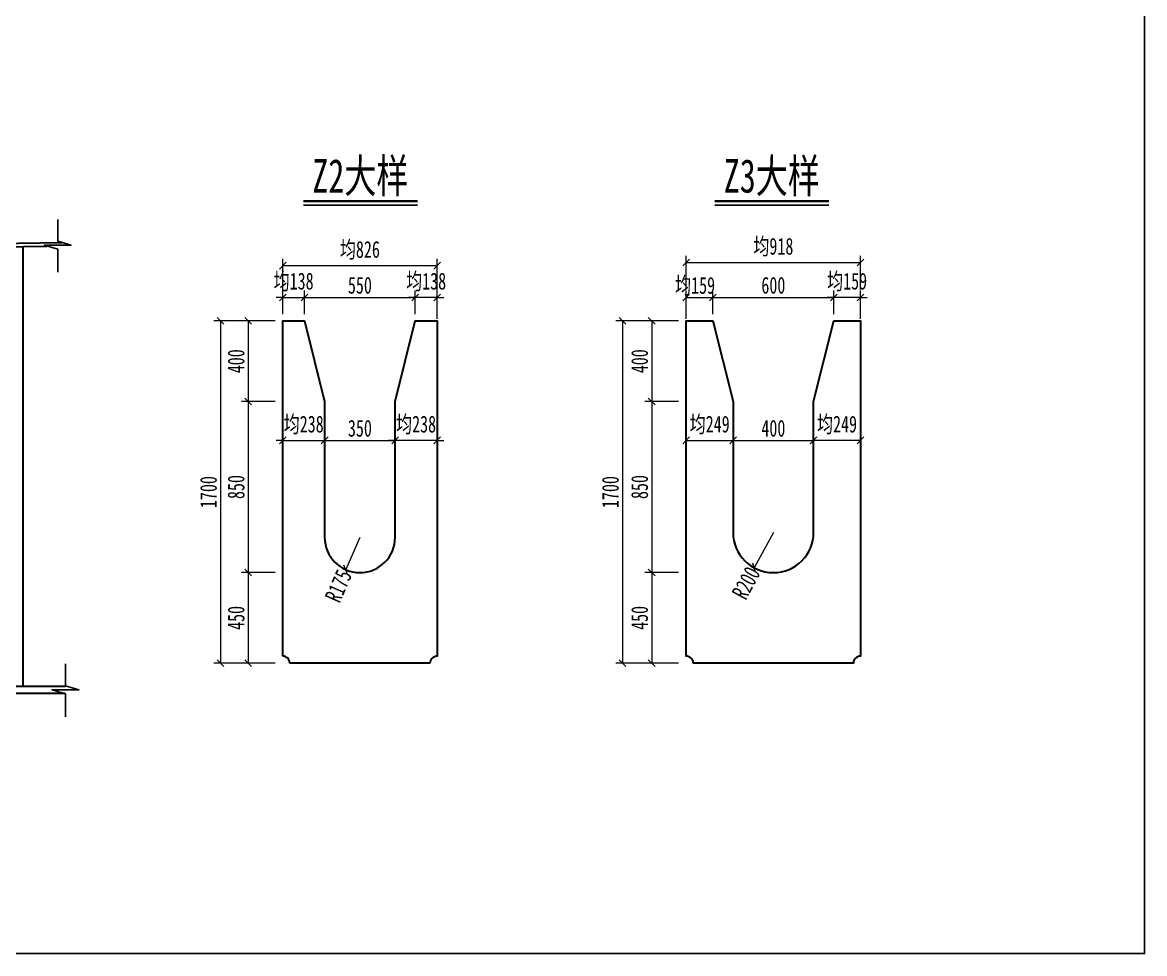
# Model space of a CAD drawing. Header units: millimetres. Extents: x -89049 to 410567, y -307459 to -100425.
# Drawn here: x 141453 to 147025, y -136193 to -131568 of the extents above; entities that cross this region are included whole.
import ezdxf
from ezdxf.enums import TextEntityAlignment as Align

# ---------------------------------------------------------------- set-up
doc = ezdxf.new("R2010")
doc.units = ezdxf.units.MM
doc.layers.get('Defpoints').update_dxf_attribs({"color": 8})
for name, color, linetype, lineweight in [('标注线及字体', 2, 'Continuous', 15), ('桥 构造粗实', 1, 'Continuous', 30), ('细实线', 4, 'Continuous', 15)]:
    doc.layers.add(name, color=color, linetype=linetype, lineweight=lineweight)
doc.styles.add('111', font='', dxfattribs={"width": 0.7})
doc.styles.get('111').set_extended_font_data('仿宋_GB2312')
doc.dimstyles.new('200', dxfattribs={"dimscale": 0, "dimtxt": 2.5, "dimasz": 1, "dimexe": 1, "dimexo": 1, "dimgap": 0.6, "dimtad": 1, "dimdec": 0, "dimdsep": 46, "dimtxsty": '111', "dimblk": 'OBLIQUE', "dimcen": 0, "dimclrd": 4, "dimclre": 4, "dimclrt": 4, "dimadec": 1, "dimazin": 2, "dimtfac": 1, "dimtdec": 0, "dimtix": 1, "dimtmove": 2, "dimatfit": 3, "dimfxl": 4, "dimfxlon": 1, "dimtolj": 1, "dimlwd": -1, "dimlwe": -1, "dimarcsym": 0})

# ---------------------------------------------------------------- blocks, each defined once
blk = doc.blocks.new('_Oblique')
at = {"color": 0, "linetype": 'ByBlock', "lineweight": -2}
blk.add_line((-0.5, -0.5), (0.5, 0.5), dxfattribs=at)
blk = doc.blocks.new('*D1183')
at = {"layer": 'Defpoints', "color": 0, "transparency": 16777216}
for p in [(144749.2, -133051.1), (144432.5, -134751.1), (144749.2, -134751.1)]:
    blk.add_point(p, dxfattribs=at)
at = {"layer": '细实线', "color": 4, "transparency": 16777216}
for p, q in [((144565.8, -133051.1), (144399.1, -133051.1)), ((144432.5, -133051.1), (144432.5, -134751.1)), ((144565.8, -134751.1), (144399.1, -134751.1))]:
    blk.add_line(p, q, dxfattribs=at)
at = {"layer": '细实线', "color": 4, "transparency": 16777216, "xscale": 33.33333333333333, "yscale": 33.33333333333333, "zscale": 33.33333333333333}
for p, rotation in [((144432.5, -133051.1), 90), ((144432.5, -134751.1), 270)]:
    blk.add_blockref('_Oblique', p, dxfattribs=dict(at, rotation=rotation))
at = {"layer": '细实线', "color": 4, "transparency": 16777216, "insert": (144372.8, -133901.1), "char_height": 83.33, "attachment_point": 5, "rotation": 90, "style": '111'}
blk.add_mtext('\\A1;1700', dxfattribs=at)
blk = doc.blocks.new('*D1184')
at = {"layer": 'Defpoints', "color": 0, "transparency": 16777216}
for p in [(144881.7, -133051.1), (144577.5, -133451.1), (144981.7, -133451.1)]:
    blk.add_point(p, dxfattribs=at)
at = {"layer": '细实线', "color": 4, "transparency": 16777216}
for p, q in [((144710.8, -133051.1), (144544.2, -133051.1)), ((144577.5, -133051.1), (144577.5, -133451.1)), ((144710.8, -133451.1), (144544.2, -133451.1))]:
    blk.add_line(p, q, dxfattribs=at)
at = {"layer": '细实线', "color": 4, "transparency": 16777216, "xscale": 33.33333333333333, "yscale": 33.33333333333333, "zscale": 33.33333333333333}
for p, rotation in [((144577.5, -133051.1), 90), ((144577.5, -133451.1), 270)]:
    blk.add_blockref('_Oblique', p, dxfattribs=dict(at, rotation=rotation))
at = {"layer": '细实线', "color": 4, "transparency": 16777216, "insert": (144517.9, -133251.1), "char_height": 83.33, "attachment_point": 5, "rotation": 90, "style": '111'}
blk.add_mtext('\\A1;400', dxfattribs=at)
blk = doc.blocks.new('*D1185')
at = {"layer": 'Defpoints', "color": 0, "transparency": 16777216}
for p in [(144981.7, -133451.1), (144577.5, -134301.1), (145181.7, -134301.1)]:
    blk.add_point(p, dxfattribs=at)
at = {"layer": '细实线', "color": 4, "transparency": 16777216}
for p, q in [((144710.8, -133451.1), (144544.2, -133451.1)), ((144577.5, -133451.1), (144577.5, -134301.1)), ((144710.8, -134301.1), (144544.2, -134301.1))]:
    blk.add_line(p, q, dxfattribs=at)
at = {"layer": '细实线', "color": 4, "transparency": 16777216, "xscale": 33.33333333333333, "yscale": 33.33333333333333, "zscale": 33.33333333333333}
for p, rotation in [((144577.5, -133451.1), 90), ((144577.5, -134301.1), 270)]:
    blk.add_blockref('_Oblique', p, dxfattribs=dict(at, rotation=rotation))
at = {"layer": '细实线', "color": 4, "transparency": 16777216, "insert": (144517.9, -133876.1), "char_height": 83.33, "attachment_point": 5, "rotation": 90, "style": '111'}
blk.add_mtext('\\A1;850', dxfattribs=at)
blk = doc.blocks.new('*D1186')
at = {"layer": 'Defpoints', "color": 0, "transparency": 16777216}
for p in [(144981.7, -134301.1), (144577.5, -134751.1), (145087.6, -134751.1)]:
    blk.add_point(p, dxfattribs=at)
at = {"layer": '细实线', "color": 4, "transparency": 16777216}
for p, q in [((144710.8, -134301.1), (144544.2, -134301.1)), ((144577.5, -134301.1), (144577.5, -134751.1)), ((144710.8, -134751.1), (144544.2, -134751.1))]:
    blk.add_line(p, q, dxfattribs=at)
at = {"layer": '细实线', "color": 4, "transparency": 16777216, "xscale": 33.33333333333333, "yscale": 33.33333333333333, "zscale": 33.33333333333333}
for p, rotation in [((144577.5, -134301.1), 90), ((144577.5, -134751.1), 270)]:
    blk.add_blockref('_Oblique', p, dxfattribs=dict(at, rotation=rotation))
at = {"layer": '细实线', "color": 4, "transparency": 16777216, "insert": (144517.9, -134526.1), "char_height": 83.33, "attachment_point": 5, "rotation": 90, "style": '111'}
blk.add_mtext('\\A1;450', dxfattribs=at)
blk = doc.blocks.new('*D1187')
at = {"layer": 'Defpoints', "color": 0, "transparency": 16777216}
for p in [(145381.7, -133644.1), (144981.7, -133703.7), (145381.7, -133703.7)]:
    blk.add_point(p, dxfattribs=at)
at = {"layer": '细实线', "color": 4, "transparency": 16777216}
for p, q in [((144981.7, -133670.3), (144981.7, -133610.8)), ((145381.7, -133670.3), (145381.7, -133610.8)), ((144981.7, -133644.1), (145381.7, -133644.1))]:
    blk.add_line(p, q, dxfattribs=at)
at = {"layer": '细实线', "color": 4, "transparency": 16777216, "xscale": 33.33333333333333, "yscale": 33.33333333333333, "zscale": 33.33333333333333, "rotation": 180}
blk.add_blockref('_Oblique', (144981.7, -133644.1), dxfattribs=at)
at = {"layer": '细实线', "color": 4, "transparency": 16777216, "xscale": 33.33333333333333, "yscale": 33.33333333333333, "zscale": 33.33333333333333}
blk.add_blockref('_Oblique', (145381.7, -133644.1), dxfattribs=at)
at = {"layer": '细实线', "color": 4, "transparency": 16777216, "insert": (145181.7, -133584.5), "char_height": 83.33, "attachment_point": 5, "style": '111'}
blk.add_mtext('\\A1;400', dxfattribs=at)
blk = doc.blocks.new('*D1188')
at = {"layer": 'Defpoints', "color": 0, "transparency": 16777216}
for p in [(144981.7, -133644.1), (144749.2, -133784.1), (144981.7, -133784.1)]:
    blk.add_point(p, dxfattribs=at)
at = {"layer": '细实线', "color": 4, "transparency": 16777216}
for p, q in [((144749.2, -133750.7), (144749.2, -133610.8)), ((144981.7, -133750.7), (144981.7, -133610.8)), ((144749.2, -133644.1), (144981.7, -133644.1))]:
    blk.add_line(p, q, dxfattribs=at)
at = {"layer": '细实线', "color": 4, "transparency": 16777216, "xscale": 33.33333333333333, "yscale": 33.33333333333333, "zscale": 33.33333333333333, "rotation": 180}
blk.add_blockref('_Oblique', (144749.2, -133644.1), dxfattribs=at)
at = {"layer": '细实线', "color": 4, "transparency": 16777216, "xscale": 33.33333333333333, "yscale": 33.33333333333333, "zscale": 33.33333333333333}
blk.add_blockref('_Oblique', (144981.7, -133644.1), dxfattribs=at)
at = {"layer": '细实线', "color": 4, "transparency": 16777216, "insert": (144865.5, -133568), "char_height": 83.33, "attachment_point": 5, "style": '111'}
blk.add_mtext('\\A1;均249', dxfattribs=at)
blk = doc.blocks.new('*D1189')
at = {"layer": 'Defpoints', "color": 0, "transparency": 16777216}
for p in [(145181.7, -134101.1), (145087, -134277.2)]:
    blk.add_point(p, dxfattribs=at)
at = {"layer": '细实线', "color": 4, "transparency": 16777216}
for p in [(145181.7, -134101.1), (145087, -134277.2)]:
    blk.add_line(p, (145087, -134277.2), dxfattribs=at)
at = {"layer": '细实线', "color": 4, "transparency": 16777216, "xscale": 33.33333333333333, "yscale": 33.33333333333333, "zscale": 33.33333333333333, "rotation": 61.73862903357185}
blk.add_blockref('_Oblique', (145087, -134277.2), dxfattribs=at)
at = {"layer": '细实线', "color": 4, "transparency": 16777216, "insert": (145046.5, -134352.6), "char_height": 83.33, "attachment_point": 5, "rotation": 61.7386, "style": '111'}
blk.add_mtext('\\A1;R200', dxfattribs=at)
blk = doc.blocks.new('*D1190')
at = {"layer": 'Defpoints', "color": 0, "transparency": 16777216}
for p in [(145614.2, -132760.7), (144749.2, -133039.4), (145614.2, -133039.4)]:
    blk.add_point(p, dxfattribs=at)
at = {"layer": '细实线', "color": 4, "transparency": 16777216}
for p, q in [((144749.2, -132894), (144749.2, -132727.4)), ((144749.2, -132760.7), (145614.2, -132760.7)), ((145614.2, -132894), (145614.2, -132727.4))]:
    blk.add_line(p, q, dxfattribs=at)
at = {"layer": '细实线', "color": 4, "transparency": 16777216, "xscale": 33.33333333333333, "yscale": 33.33333333333333, "zscale": 33.33333333333333, "rotation": 180}
blk.add_blockref('_Oblique', (144749.2, -132760.7), dxfattribs=at)
at = {"layer": '细实线', "color": 4, "transparency": 16777216, "xscale": 33.33333333333333, "yscale": 33.33333333333333, "zscale": 33.33333333333333}
blk.add_blockref('_Oblique', (145614.2, -132760.7), dxfattribs=at)
at = {"layer": '细实线', "color": 4, "transparency": 16777216, "insert": (145181.7, -132684.6), "char_height": 83.33, "attachment_point": 5, "style": '111'}
blk.add_mtext('\\A1;均918', dxfattribs=at)
blk = doc.blocks.new('*D1191')
at = {"layer": 'Defpoints', "color": 0, "transparency": 16777216}
for p in [(145381.7, -133644.1), (145381.7, -133784.1), (145614.2, -133784.1)]:
    blk.add_point(p, dxfattribs=at)
at = {"layer": '细实线', "color": 4, "transparency": 16777216}
for p, q in [((145381.7, -133750.7), (145381.7, -133610.8)), ((145614.2, -133750.7), (145614.2, -133610.8)), ((145614.2, -133644.1), (145381.7, -133644.1))]:
    blk.add_line(p, q, dxfattribs=at)
at = {"layer": '细实线', "color": 4, "transparency": 16777216, "xscale": 33.33333333333333, "yscale": 33.33333333333333, "zscale": 33.33333333333333, "rotation": 180}
blk.add_blockref('_Oblique', (145381.7, -133644.1), dxfattribs=at)
at = {"layer": '细实线', "color": 4, "transparency": 16777216, "xscale": 33.33333333333333, "yscale": 33.33333333333333, "zscale": 33.33333333333333}
blk.add_blockref('_Oblique', (145614.2, -133644.1), dxfattribs=at)
at = {"layer": '细实线', "color": 4, "transparency": 16777216, "insert": (145497.9, -133568), "char_height": 83.33, "attachment_point": 5, "style": '111'}
blk.add_mtext('\\A1;均249', dxfattribs=at)
blk = doc.blocks.new('*D1192')
at = {"layer": 'Defpoints', "color": 0, "transparency": 16777216}
for p in [(144881.7, -132933.9), (144881.7, -133051.1), (144749.2, -133073.8)]:
    blk.add_point(p, dxfattribs=at)
at = {"layer": '细实线', "color": 4, "transparency": 16777216}
for p, q in [((144749.2, -133040.5), (144749.2, -132900.5)), ((144749.2, -132933.9), (144881.7, -132933.9)), ((144881.7, -133017.7), (144881.7, -132900.5))]:
    blk.add_line(p, q, dxfattribs=at)
at = {"layer": '细实线', "color": 4, "transparency": 16777216, "xscale": 33.33333333333333, "yscale": 33.33333333333333, "zscale": 33.33333333333333, "rotation": 180}
blk.add_blockref('_Oblique', (144749.2, -132933.9), dxfattribs=at)
at = {"layer": '细实线', "color": 4, "transparency": 16777216, "xscale": 33.33333333333333, "yscale": 33.33333333333333, "zscale": 33.33333333333333}
blk.add_blockref('_Oblique', (144881.7, -132933.9), dxfattribs=at)
at = {"layer": '细实线', "color": 4, "transparency": 16777216, "insert": (144793, -132879), "char_height": 83.33, "attachment_point": 5, "style": '111'}
blk.add_mtext('\\A1;均159', dxfattribs=at)
blk = doc.blocks.new('*D1193')
at = {"layer": 'Defpoints', "color": 0, "transparency": 16777216}
for p in [(145481.7, -132933.9), (145481.7, -133051.1), (145614.2, -133073.8)]:
    blk.add_point(p, dxfattribs=at)
at = {"layer": '细实线', "color": 4, "transparency": 16777216}
for p, q in [((145481.7, -132933.9), (145448.4, -132933.9)), ((145481.7, -133017.7), (145481.7, -132900.5)), ((145614.2, -132933.9), (145481.7, -132933.9)), ((145614.2, -133040.5), (145614.2, -132900.5)), ((145614.2, -132933.9), (145647.5, -132933.9))]:
    blk.add_line(p, q, dxfattribs=at)
at = {"layer": '细实线', "color": 4, "transparency": 16777216, "xscale": 33.33333333333333, "yscale": 33.33333333333333, "zscale": 33.33333333333333}
blk.add_blockref('_Oblique', (145481.7, -132933.9), dxfattribs=at)
at = {"layer": '细实线', "color": 4, "transparency": 16777216, "xscale": 33.33333333333333, "yscale": 33.33333333333333, "zscale": 33.33333333333333, "rotation": 180}
blk.add_blockref('_Oblique', (145614.2, -132933.9), dxfattribs=at)
at = {"layer": '细实线', "color": 4, "transparency": 16777216, "insert": (145547.9, -132857.8), "char_height": 83.33, "attachment_point": 5, "style": '111'}
blk.add_mtext('\\A1;均159', dxfattribs=at)
blk = doc.blocks.new('*D1194')
at = {"layer": 'Defpoints', "color": 0, "transparency": 16777216}
for p in [(145481.7, -132933.9), (144881.7, -133051.1), (145481.7, -133051.1)]:
    blk.add_point(p, dxfattribs=at)
at = {"layer": '细实线', "color": 4, "transparency": 16777216}
for p, q in [((144881.7, -133017.7), (144881.7, -132900.5)), ((144881.7, -132933.9), (145481.7, -132933.9)), ((145481.7, -133017.7), (145481.7, -132900.5))]:
    blk.add_line(p, q, dxfattribs=at)
at = {"layer": '细实线', "color": 4, "transparency": 16777216, "xscale": 33.33333333333333, "yscale": 33.33333333333333, "zscale": 33.33333333333333, "rotation": 180}
blk.add_blockref('_Oblique', (144881.7, -132933.9), dxfattribs=at)
at = {"layer": '细实线', "color": 4, "transparency": 16777216, "xscale": 33.33333333333333, "yscale": 33.33333333333333, "zscale": 33.33333333333333}
blk.add_blockref('_Oblique', (145481.7, -132933.9), dxfattribs=at)
at = {"layer": '细实线', "color": 4, "transparency": 16777216, "insert": (145181.7, -132874.2), "char_height": 83.33, "attachment_point": 5, "style": '111'}
blk.add_mtext('\\A1;600', dxfattribs=at)
blk = doc.blocks.new('*D1195')
at = {"layer": 'Defpoints', "color": 0, "transparency": 16777216}
for p in [(142745.5, -133051.1), (142436.8, -134751.1), (142745.5, -134751.1)]:
    blk.add_point(p, dxfattribs=at)
at = {"layer": '细实线', "color": 4, "transparency": 16777216}
for p, q in [((142570.1, -133051.1), (142403.4, -133051.1)), ((142436.8, -133051.1), (142436.8, -134751.1)), ((142570.1, -134751.1), (142403.4, -134751.1))]:
    blk.add_line(p, q, dxfattribs=at)
at = {"layer": '细实线', "color": 4, "transparency": 16777216, "xscale": 33.33333333333333, "yscale": 33.33333333333333, "zscale": 33.33333333333333}
for p, rotation in [((142436.8, -133051.1), 90), ((142436.8, -134751.1), 270)]:
    blk.add_blockref('_Oblique', p, dxfattribs=dict(at, rotation=rotation))
at = {"layer": '细实线', "color": 4, "transparency": 16777216, "insert": (142377.1, -133901.1), "char_height": 83.33, "attachment_point": 5, "rotation": 90, "style": '111'}
blk.add_mtext('\\A1;1700', dxfattribs=at)
blk = doc.blocks.new('*D1196')
at = {"layer": 'Defpoints', "color": 0, "transparency": 16777216}
for p in [(142877.9, -133051.1), (142573.7, -133451.1), (142953.6, -133451.1)]:
    blk.add_point(p, dxfattribs=at)
at = {"layer": '细实线', "color": 4, "transparency": 16777216}
for p, q in [((142707.1, -133051.1), (142540.4, -133051.1)), ((142573.7, -133051.1), (142573.7, -133451.1)), ((142707.1, -133451.1), (142540.4, -133451.1))]:
    blk.add_line(p, q, dxfattribs=at)
at = {"layer": '细实线', "color": 4, "transparency": 16777216, "xscale": 33.33333333333333, "yscale": 33.33333333333333, "zscale": 33.33333333333333}
for p, rotation in [((142573.7, -133051.1), 90), ((142573.7, -133451.1), 270)]:
    blk.add_blockref('_Oblique', p, dxfattribs=dict(at, rotation=rotation))
at = {"layer": '细实线', "color": 4, "transparency": 16777216, "insert": (142514.1, -133251.1), "char_height": 83.33, "attachment_point": 5, "rotation": 90, "style": '111'}
blk.add_mtext('\\A1;400', dxfattribs=at)
blk = doc.blocks.new('*D1197')
at = {"layer": 'Defpoints', "color": 0, "transparency": 16777216}
for p in [(142953.6, -133451.1), (142573.7, -134301.1), (143177.9, -134301.1)]:
    blk.add_point(p, dxfattribs=at)
at = {"layer": '细实线', "color": 4, "transparency": 16777216}
for p, q in [((142707.1, -133451.1), (142540.4, -133451.1)), ((142573.7, -133451.1), (142573.7, -134301.1)), ((142707.1, -134301.1), (142540.4, -134301.1))]:
    blk.add_line(p, q, dxfattribs=at)
at = {"layer": '细实线', "color": 4, "transparency": 16777216, "xscale": 33.33333333333333, "yscale": 33.33333333333333, "zscale": 33.33333333333333}
for p, rotation in [((142573.7, -133451.1), 90), ((142573.7, -134301.1), 270)]:
    blk.add_blockref('_Oblique', p, dxfattribs=dict(at, rotation=rotation))
at = {"layer": '细实线', "color": 4, "transparency": 16777216, "insert": (142514.1, -133876.1), "char_height": 83.33, "attachment_point": 5, "rotation": 90, "style": '111'}
blk.add_mtext('\\A1;850', dxfattribs=at)
blk = doc.blocks.new('*D1198')
at = {"layer": 'Defpoints', "color": 0, "transparency": 16777216}
for p in [(142977.9, -134301.1), (142573.7, -134751.1), (143083.8, -134751.1)]:
    blk.add_point(p, dxfattribs=at)
at = {"layer": '细实线', "color": 4, "transparency": 16777216}
for p, q in [((142707.1, -134301.1), (142540.4, -134301.1)), ((142573.7, -134301.1), (142573.7, -134751.1)), ((142707.1, -134751.1), (142540.4, -134751.1))]:
    blk.add_line(p, q, dxfattribs=at)
at = {"layer": '细实线', "color": 4, "transparency": 16777216, "xscale": 33.33333333333333, "yscale": 33.33333333333333, "zscale": 33.33333333333333}
for p, rotation in [((142573.7, -134301.1), 90), ((142573.7, -134751.1), 270)]:
    blk.add_blockref('_Oblique', p, dxfattribs=dict(at, rotation=rotation))
at = {"layer": '细实线', "color": 4, "transparency": 16777216, "insert": (142514.1, -134526.1), "char_height": 83.33, "attachment_point": 5, "rotation": 90, "style": '111'}
blk.add_mtext('\\A1;450', dxfattribs=at)
blk = doc.blocks.new('*D1199')
at = {"layer": 'Defpoints', "color": 0, "transparency": 16777216}
for p in [(142853.6, -132933.9), (142745.5, -133051.1), (142853.6, -133051.1)]:
    blk.add_point(p, dxfattribs=at)
at = {"layer": '细实线', "color": 4, "transparency": 16777216}
for p, q in [((142745.5, -132933.9), (142712.1, -132933.9)), ((142745.5, -133017.7), (142745.5, -132900.5)), ((142745.5, -132933.9), (142853.6, -132933.9)), ((142853.6, -133017.7), (142853.6, -132900.5)), ((142853.6, -132933.9), (142886.9, -132933.9))]:
    blk.add_line(p, q, dxfattribs=at)
at = {"layer": '细实线', "color": 4, "transparency": 16777216, "xscale": 33.33333333333333, "yscale": 33.33333333333333, "zscale": 33.33333333333333}
blk.add_blockref('_Oblique', (142745.5, -132933.9), dxfattribs=at)
at = {"layer": '细实线', "color": 4, "transparency": 16777216, "xscale": 33.33333333333333, "yscale": 33.33333333333333, "zscale": 33.33333333333333, "rotation": 180}
blk.add_blockref('_Oblique', (142853.6, -132933.9), dxfattribs=at)
at = {"layer": '细实线', "color": 4, "transparency": 16777216, "insert": (142799.5, -132857.8), "char_height": 83.33, "attachment_point": 5, "style": '111'}
blk.add_mtext('\\A1;均138', dxfattribs=at)
blk = doc.blocks.new('*D1200')
at = {"layer": 'Defpoints', "color": 0, "transparency": 16777216}
for p in [(143403.6, -132933.9), (142853.6, -133051.1), (143403.6, -133051.1)]:
    blk.add_point(p, dxfattribs=at)
at = {"layer": '细实线', "color": 4, "transparency": 16777216}
for p, q in [((142853.6, -133017.7), (142853.6, -132900.5)), ((142853.6, -132933.9), (143403.6, -132933.9)), ((143403.6, -133017.7), (143403.6, -132900.5))]:
    blk.add_line(p, q, dxfattribs=at)
at = {"layer": '细实线', "color": 4, "transparency": 16777216, "xscale": 33.33333333333333, "yscale": 33.33333333333333, "zscale": 33.33333333333333, "rotation": 180}
blk.add_blockref('_Oblique', (142853.6, -132933.9), dxfattribs=at)
at = {"layer": '细实线', "color": 4, "transparency": 16777216, "xscale": 33.33333333333333, "yscale": 33.33333333333333, "zscale": 33.33333333333333}
blk.add_blockref('_Oblique', (143403.6, -132933.9), dxfattribs=at)
at = {"layer": '细实线', "color": 4, "transparency": 16777216, "insert": (143128.6, -132874.2), "char_height": 83.33, "attachment_point": 5, "style": '111'}
blk.add_mtext('\\A1;550', dxfattribs=at)
blk = doc.blocks.new('*D1201')
at = {"layer": 'Defpoints', "color": 0, "transparency": 16777216}
for p in [(143511.7, -132776.4), (142745.5, -133051.1), (143511.7, -133039.4)]:
    blk.add_point(p, dxfattribs=at)
at = {"layer": '细实线', "color": 4, "transparency": 16777216}
for p, q in [((142745.5, -132909.7), (142745.5, -132743)), ((142745.5, -132776.4), (143511.7, -132776.4)), ((143511.7, -132909.7), (143511.7, -132743))]:
    blk.add_line(p, q, dxfattribs=at)
at = {"layer": '细实线', "color": 4, "transparency": 16777216, "xscale": 33.33333333333333, "yscale": 33.33333333333333, "zscale": 33.33333333333333, "rotation": 180}
blk.add_blockref('_Oblique', (142745.5, -132776.4), dxfattribs=at)
at = {"layer": '细实线', "color": 4, "transparency": 16777216, "xscale": 33.33333333333333, "yscale": 33.33333333333333, "zscale": 33.33333333333333}
blk.add_blockref('_Oblique', (143511.7, -132776.4), dxfattribs=at)
at = {"layer": '细实线', "color": 4, "transparency": 16777216, "insert": (143128.6, -132700.3), "char_height": 83.33, "attachment_point": 5, "style": '111'}
blk.add_mtext('\\A1;均826', dxfattribs=at)
blk = doc.blocks.new('*D1202')
at = {"layer": 'Defpoints', "color": 0, "transparency": 16777216}
for p in [(143403.6, -132933.9), (143403.6, -133051.1), (143511.7, -133073.8)]:
    blk.add_point(p, dxfattribs=at)
at = {"layer": '细实线', "color": 4, "transparency": 16777216}
for p, q in [((143403.6, -132933.9), (143370.2, -132933.9)), ((143403.6, -133017.7), (143403.6, -132900.5)), ((143511.7, -132933.9), (143403.6, -132933.9)), ((143511.7, -133040.5), (143511.7, -132900.5)), ((143511.7, -132933.9), (143545, -132933.9))]:
    blk.add_line(p, q, dxfattribs=at)
at = {"layer": '细实线', "color": 4, "transparency": 16777216, "xscale": 33.33333333333333, "yscale": 33.33333333333333, "zscale": 33.33333333333333}
blk.add_blockref('_Oblique', (143403.6, -132933.9), dxfattribs=at)
at = {"layer": '细实线', "color": 4, "transparency": 16777216, "xscale": 33.33333333333333, "yscale": 33.33333333333333, "zscale": 33.33333333333333, "rotation": 180}
blk.add_blockref('_Oblique', (143511.7, -132933.9), dxfattribs=at)
at = {"layer": '细实线', "color": 4, "transparency": 16777216, "insert": (143457.6, -132857.8), "char_height": 83.33, "attachment_point": 5, "style": '111'}
blk.add_mtext('\\A1;均138', dxfattribs=at)
blk = doc.blocks.new('*D1203')
at = {"layer": 'Defpoints', "color": 0, "transparency": 16777216}
for p in [(143303.6, -133644.1), (142953.6, -133784.1), (143303.6, -133784.1)]:
    blk.add_point(p, dxfattribs=at)
at = {"layer": '细实线', "color": 4, "transparency": 16777216}
for p, q in [((142953.6, -133750.7), (142953.6, -133610.8)), ((143303.6, -133750.7), (143303.6, -133610.8)), ((142953.6, -133644.1), (143303.6, -133644.1))]:
    blk.add_line(p, q, dxfattribs=at)
at = {"layer": '细实线', "color": 4, "transparency": 16777216, "xscale": 33.33333333333333, "yscale": 33.33333333333333, "zscale": 33.33333333333333, "rotation": 180}
blk.add_blockref('_Oblique', (142953.6, -133644.1), dxfattribs=at)
at = {"layer": '细实线', "color": 4, "transparency": 16777216, "xscale": 33.33333333333333, "yscale": 33.33333333333333, "zscale": 33.33333333333333}
blk.add_blockref('_Oblique', (143303.6, -133644.1), dxfattribs=at)
at = {"layer": '细实线', "color": 4, "transparency": 16777216, "insert": (143128.6, -133584.5), "char_height": 83.33, "attachment_point": 5, "style": '111'}
blk.add_mtext('\\A1;350', dxfattribs=at)
blk = doc.blocks.new('*D1204')
at = {"layer": 'Defpoints', "color": 0, "transparency": 16777216}
for p in [(142953.6, -133644.1), (142745.5, -133784.1), (142953.6, -133784.1)]:
    blk.add_point(p, dxfattribs=at)
at = {"layer": '细实线', "color": 4, "transparency": 16777216}
for p, q in [((142745.5, -133750.7), (142745.5, -133610.8)), ((142953.6, -133750.7), (142953.6, -133610.8)), ((142745.5, -133644.1), (142712.1, -133644.1)), ((142745.5, -133644.1), (142953.6, -133644.1)), ((142953.6, -133644.1), (142986.9, -133644.1))]:
    blk.add_line(p, q, dxfattribs=at)
at = {"layer": '细实线', "color": 4, "transparency": 16777216, "xscale": 33.33333333333333, "yscale": 33.33333333333333, "zscale": 33.33333333333333}
blk.add_blockref('_Oblique', (142745.5, -133644.1), dxfattribs=at)
at = {"layer": '细实线', "color": 4, "transparency": 16777216, "xscale": 33.33333333333333, "yscale": 33.33333333333333, "zscale": 33.33333333333333, "rotation": 180}
blk.add_blockref('_Oblique', (142953.6, -133644.1), dxfattribs=at)
at = {"layer": '细实线', "color": 4, "transparency": 16777216, "insert": (142849.5, -133568), "char_height": 83.33, "attachment_point": 5, "style": '111'}
blk.add_mtext('\\A1;均238', dxfattribs=at)
blk = doc.blocks.new('*D1205')
at = {"layer": 'Defpoints', "color": 0, "transparency": 16777216}
for p in [(143303.6, -133644.1), (143303.6, -133784.1), (143511.7, -133784.1)]:
    blk.add_point(p, dxfattribs=at)
at = {"layer": '细实线', "color": 4, "transparency": 16777216}
for p, q in [((143303.6, -133750.7), (143303.6, -133610.8)), ((143511.7, -133750.7), (143511.7, -133610.8)), ((143303.6, -133644.1), (143270.2, -133644.1)), ((143511.7, -133644.1), (143303.6, -133644.1)), ((143511.7, -133644.1), (143545, -133644.1))]:
    blk.add_line(p, q, dxfattribs=at)
at = {"layer": '细实线', "color": 4, "transparency": 16777216, "xscale": 33.33333333333333, "yscale": 33.33333333333333, "zscale": 33.33333333333333}
blk.add_blockref('_Oblique', (143303.6, -133644.1), dxfattribs=at)
at = {"layer": '细实线', "color": 4, "transparency": 16777216, "xscale": 33.33333333333333, "yscale": 33.33333333333333, "zscale": 33.33333333333333, "rotation": 180}
blk.add_blockref('_Oblique', (143511.7, -133644.1), dxfattribs=at)
at = {"layer": '细实线', "color": 4, "transparency": 16777216, "insert": (143407.6, -133568), "char_height": 83.33, "attachment_point": 5, "style": '111'}
blk.add_mtext('\\A1;均238', dxfattribs=at)
blk = doc.blocks.new('*D1206')
at = {"layer": 'Defpoints', "color": 0, "transparency": 16777216}
for p in [(143128.6, -134126.1), (143058.1, -134286.2)]:
    blk.add_point(p, dxfattribs=at)
at = {"layer": '细实线', "color": 4, "transparency": 16777216}
for p in [(143128.6, -134126.1), (143058.1, -134286.2)]:
    blk.add_line(p, (143058.1, -134286.2), dxfattribs=at)
at = {"layer": '细实线', "color": 4, "transparency": 16777216, "xscale": 33.33333333333333, "yscale": 33.33333333333333, "zscale": 33.33333333333333, "rotation": 66.24697675539535}
blk.add_blockref('_Oblique', (143058.1, -134286.2), dxfattribs=at)
at = {"layer": '细实线', "color": 4, "transparency": 16777216, "insert": (143022.4, -134367.4), "char_height": 83.33, "attachment_point": 5, "rotation": 66.247, "style": '111'}
blk.add_mtext('\\A1;R175', dxfattribs=at)

msp = doc.modelspace()

# ---------------------------------------------------------------- linework, layer by layer
at = {"color": 4}
for p, q in [((142847.8, -132475.7), (143414.8, -132475.7)), ((144890.7, -132475.9), (145457.8, -132475.9))]:
    msp.add_line(p, q, dxfattribs=at)
at = {"color": 6, "const_width": 12}
for points in [[(142847.8, -132455.7), (143414.8, -132455.7)], [(144890.7, -132455.9), (145457.8, -132455.9)]]:
    msp.add_lwpolyline(points, dxfattribs=at)
at = {"color": 4}
msp.add_lwpolyline([(141628.1, -132809.2), (141628.1, -132695.2), (141561.4, -132675.2), (141694.8, -132675.2), (141628.1, -132655.2), (141628.1, -132628.6), (141628.1, -132546.5)], dxfattribs=at)
at = {"color": 4, "elevation": 0}
msp.add_lwpolyline([(141666.6, -135017.2), (141666.6, -134903.2), (141599.9, -134883.2), (141733.3, -134883.2), (141666.6, -134863.2), (141666.6, -134836.5), (141666.6, -134754.5)], dxfattribs=at)
at = {"layer": 'Defpoints'}
msp.add_lwpolyline([(134191.6, -127671.3), (147024.9, -127671.3), (147024.9, -136193.4), (134191.6, -136193.4)], close=True, dxfattribs=at)
at = {"layer": '桥 构造粗实'}
for p, q in [((141454.6, -132681.3), (141454.6, -134866.4)), ((141666.6, -134866.4), (138750.9, -134866.4)), ((141663.9, -134902.4), (138737.6, -134902.4))]:
    msp.add_line(p, q, dxfattribs=at)
for points in [[(138741.1, -132665.3), (140996.5, -132687.9), (141574.7, -132679.2)], [(138823.8, -132650.1), (140996.5, -132671.9), (141650.9, -132662.1)]]:
    msp.add_lwpolyline(points, dxfattribs=at)
at = {"layer": '桥 构造粗实', "elevation": 0}
for points in [[(142745.5, -134716.1), (142745.5, -133051.1), (142853.6, -133051.1), (142953.6, -133451.1), (142953.6, -134126.1, 1), (143303.6, -134126.1), (143303.6, -133451.1), (143403.6, -133051.1), (143511.7, -133051.1), (143511.7, -134716.1, 0.414214), (143476.7, -134751.1), (142780.5, -134751.1, 0.414214)], [(144784.2, -134751.1, 0.414214), (144749.2, -134716.1), (144749.2, -133051.1), (144881.7, -133051.1), (144981.7, -133451.1), (144981.7, -134101.1, 1), (145381.7, -134101.1), (145381.7, -133451.1), (145481.7, -133051.1), (145614.2, -133051.1), (145614.2, -134716.1, 0.414214), (145579.2, -134751.1)]]:
    msp.add_lwpolyline(points, format="xyb", close=True, dxfattribs=at)

# ---------------------------------------------------------------- texts
at = {"layer": '标注线及字体', "style": '111', "width": 0.7}
for s, p in [('Z2大样', (143131, -132326.6)), ('Z3大样', (145174, -132326.9))]:
    msp.add_text(s, height=166.67, dxfattribs=at).set_placement(p, align=Align.MIDDLE)

# ---------------------------------------------------------------- dimensions: what is measured, and where the dimension line sits
at = {"layer": '细实线'}
for base, p1, p2, text, override, picture, middle in [((143511.7, -132776.4), (142745.5, -133051.1), (143511.7, -133039.4), '均826', {"dimscale": 33.333333, "dimtxsty": '111', "dimblk": 'Oblique'}, '*D1201', (143128.6, -132700.3)), ((145614.2, -132760.7), (144749.2, -133039.4), (145614.2, -133039.4), '均918', {"dimscale": 33.333333, "dimtxsty": '111', "dimblk": 'Oblique'}, '*D1190', (145181.7, -132684.6)), ((142853.6, -132933.9), (142745.5, -133051.1), (142853.6, -133051.1), '均138', {"dimscale": 33.333333, "dimtxsty": '111', "dimblk": 'Oblique'}, '*D1199', (142799.5, -132857.8)), ((142953.6, -133644.1), (142745.5, -133784.1), (142953.6, -133784.1), '均238', {"dimscale": 33.333333, "dimtxsty": '111', "dimblk": 'Oblique'}, '*D1204', (142849.5, -133568)), ((144981.7, -133644.1), (144749.2, -133784.1), (144981.7, -133784.1), '均249', {"dimscale": 33.333333, "dimblk": 'Oblique'}, '*D1188', (144865.5, -133568))]:
    dim = msp.add_linear_dim(base=base, p1=p1, p2=p2, text=text, dimstyle='200', override=override, dxfattribs=at)
    dim.commit()
    dim.dimension.update_dxf_attribs({"geometry": picture, "text_midpoint": middle})
for base, p1, p2, picture, middle in [((143403.6, -132933.9), (142853.6, -133051.1), (143403.6, -133051.1), '*D1200', (143128.6, -132874.2)), ((145481.7, -132933.9), (144881.7, -133051.1), (145481.7, -133051.1), '*D1194', (145181.7, -132874.2)), ((143303.6, -133644.1), (142953.6, -133784.1), (143303.6, -133784.1), '*D1203', (143128.6, -133584.5)), ((145381.7, -133644.1), (144981.7, -133703.7), (145381.7, -133703.7), '*D1187', (145181.7, -133584.5))]:
    dim = msp.add_linear_dim(base=base, p1=p1, p2=p2, dimstyle='200', override={"dimscale": 33.333333, "dimblk": 'Oblique'}, dxfattribs=at)
    dim.commit()
    dim.dimension.update_dxf_attribs({"geometry": picture, "text_midpoint": middle})
for base, p1, p2, text, override, picture, middle in [((143403.6, -132933.9), (143511.7, -133073.8), (143403.6, -133051.1), '均138', {"dimscale": 33.333333, "dimtxsty": '111', "dimblk": 'Oblique'}, '*D1202', (143457.6, -132857.8)), ((145481.7, -132933.9), (145614.2, -133073.8), (145481.7, -133051.1), '均159', {"dimscale": 33.333333, "dimtxsty": '111', "dimblk": 'Oblique'}, '*D1193', (145547.9, -132857.8)), ((143303.6, -133644.1), (143511.7, -133784.1), (143303.6, -133784.1), '均238', {"dimscale": 33.333333, "dimtxsty": '111', "dimblk": 'Oblique'}, '*D1205', (143407.6, -133568)), ((145381.7, -133644.1), (145614.2, -133784.1), (145381.7, -133784.1), '均249', {"dimscale": 33.333333, "dimblk": 'Oblique'}, '*D1191', (145497.9, -133568))]:
    dim = msp.add_linear_dim(base=base, p1=p1, p2=p2, angle=180, text=text, dimstyle='200', override=override, dxfattribs=at)
    dim.commit()
    dim.dimension.update_dxf_attribs({"geometry": picture, "text_midpoint": middle})
dim = msp.add_linear_dim(base=(144881.7, -132933.9), p1=(144749.2, -133073.8), p2=(144881.7, -133051.1), text='均159', dimstyle='200', override={"dimscale": 33.333333, "dimtxsty": '111', "dimblk": 'Oblique'}, dxfattribs=at)
dim.commit()
dim.dimension.update_dxf_attribs({"geometry": '*D1192', "text_midpoint": (144793, -132879), "dimtype": 160})
for base, p1, p2, picture, middle in [((142436.8, -134751.1), (142745.5, -133051.1), (142745.5, -134751.1), '*D1195', (142377.1, -133901.1)), ((142573.7, -133451.1), (142877.9, -133051.1), (142953.6, -133451.1), '*D1196', (142514.1, -133251.1)), ((144432.5, -134751.1), (144749.2, -133051.1), (144749.2, -134751.1), '*D1183', (144372.8, -133901.1)), ((144577.5, -133451.1), (144881.7, -133051.1), (144981.7, -133451.1), '*D1184', (144517.9, -133251.1)), ((142573.7, -134301.1), (142953.6, -133451.1), (143177.9, -134301.1), '*D1197', (142514.1, -133876.1)), ((144577.5, -134301.1), (144981.7, -133451.1), (145181.7, -134301.1), '*D1185', (144517.9, -133876.1)), ((142573.7, -134751.1), (142977.9, -134301.1), (143083.8, -134751.1), '*D1198', (142514.1, -134526.1)), ((144577.5, -134751.1), (144981.7, -134301.1), (145087.6, -134751.1), '*D1186', (144517.9, -134526.1))]:
    dim = msp.add_linear_dim(base=base, p1=p1, p2=p2, angle=90, dimstyle='200', override={"dimscale": 33.333333, "dimblk": 'Oblique'}, dxfattribs=at)
    dim.commit()
    dim.dimension.update_dxf_attribs({"geometry": picture, "text_midpoint": middle})
for center, mpoint, picture, middle in [((145181.7, -134101.1), (145087, -134277.2), '*D1189', (145046.5, -134352.6)), ((143128.6, -134126.1), (143058.1, -134286.2), '*D1206', (143022.4, -134367.4))]:
    dim = msp.add_radius_dim(center=center, mpoint=mpoint, dimstyle='200', override={"dimscale": 33.333333, "dimblk": 'Oblique'}, dxfattribs=at)
    dim.commit()
    dim.dimension.update_dxf_attribs({"geometry": picture, "text_midpoint": middle, "dimtype": 164})

doc.saveas('drawing.dxf')
